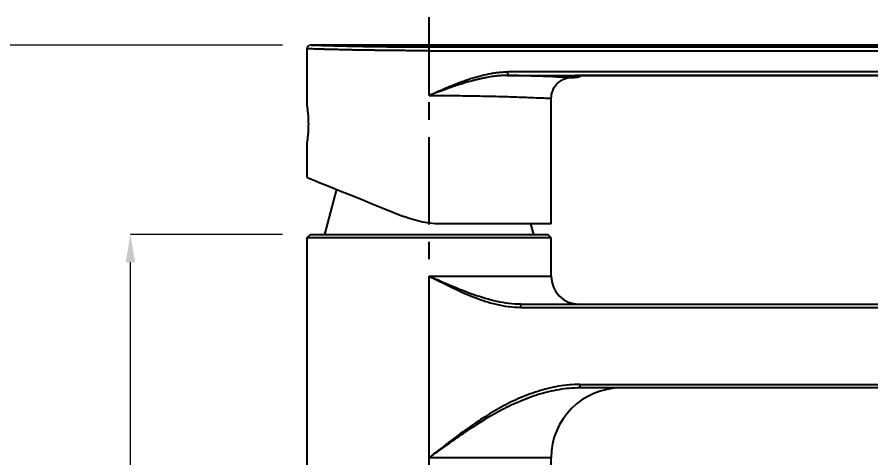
# Model space of a CAD drawing. Extents: x 77 to 788, y 36 to 557.
# Drawn here: x 194.9 to 317.2, y 342.3 to 405.5 of the extents above; entities that cross this region are included whole.
import ezdxf

# ---------------------------------------------------------------- set-up
doc = ezdxf.new("R2010")
doc.units = 0
doc.header["$LTSCALE"] = 10
doc.header["$MEASUREMENT"] = 0
doc.header["$PDMODE"] = 3
doc.header["$PDSIZE"] = -10
doc.linetypes.add('CENTER', pattern=[2, 1.25, -0.25, 0.25, -0.25])
doc.layers.get('0').update_dxf_attribs({"linetype": 'CONTINUOUS'})
doc.layers.get('DEFPOINTS').update_dxf_attribs({"linetype": 'CONTINUOUS'})
doc.styles.add('Daelim Dimension', font='NanumGothic.ttf')
doc.dimstyles.new('DEFAULT', dxfattribs={"dimscale": 2, "dimtxt": 2, "dimasz": 2, "dimexe": 0, "dimexo": 2, "dimgap": 1, "dimtad": 1, "dimdec": 0, "dimzin": 9, "dimdsep": 46, "dimtxsty": 'Daelim Dimension', "dimcen": 0.5, "dimclrd": 5, "dimclre": 5, "dimclrt": 256, "dimadec": 1, "dimazin": 0, "dimtfac": 1, "dimtdec": 0, "dimtix": 1, "dimtmove": 0, "dimatfit": 3, "dimfxl": 0, "dimtolj": 1, "dimtzin": 1, "dimlwd": 9, "dimlwe": 9, "dimarcsym": 0})

# ---------------------------------------------------------------- blocks, each defined once
blk = doc.blocks.new('*D34')
at = {"color": 5, "lineweight": 9, "ltscale": 0.5}
for p, q in [((232.93, 374.32), (211.13, 374.32)), ((211.13, 251.32), (211.13, 370.32)), ((227.23, 247.32), (211.13, 247.32))]:
    blk.add_line(p, q, dxfattribs=at)
at = {"color": 5, "ltscale": 0.5}
for points in [[(210.46, 370.32), (211.8, 370.32), (211.13, 374.32)], [(210.46, 251.32), (211.8, 251.32), (211.13, 247.32)]]:
    blk.add_solid(points, dxfattribs=at)
at = {"layer": 'DEFPOINTS', "color": 0, "ltscale": 0.5}
for p in [(211.13, 374.32), (236.93, 374.32), (231.23, 247.32)]:
    blk.add_point(p, dxfattribs=at)
at = {"color": 7, "lineweight": -3, "ltscale": 0.5, "insert": (203.74, 310.82), "char_height": 10, "attachment_point": 5, "rotation": 90, "style": 'Daelim Dimension'}
blk.add_mtext('\\A1;127', dxfattribs=at)
blk = doc.blocks.new('*D35')
at = {"color": 5, "lineweight": 9, "ltscale": 0.5}
for p, q in [((232.91, 401.42), (185.47, 401.42)), ((185.47, 251.32), (185.47, 397.42)), ((219.83, 247.32), (185.47, 247.32))]:
    blk.add_line(p, q, dxfattribs=at)
at = {"color": 5, "ltscale": 0.5}
for points in [[(184.81, 397.42), (186.14, 397.42), (185.47, 401.42)], [(184.81, 251.32), (186.14, 251.32), (185.47, 247.32)]]:
    blk.add_solid(points, dxfattribs=at)
at = {"layer": 'DEFPOINTS', "color": 0, "ltscale": 0.5}
for p in [(185.47, 401.42), (236.91, 401.42), (223.83, 247.32)]:
    blk.add_point(p, dxfattribs=at)
at = {"color": 7, "lineweight": -3, "ltscale": 0.5, "insert": (178.09, 324.37), "char_height": 10, "attachment_point": 5, "rotation": 90, "style": 'Daelim Dimension'}
blk.add_mtext('\\A1;154', dxfattribs=at)

msp = doc.modelspace()

# ---------------------------------------------------------------- linework, layer by layer
at = {"color": 1, "linetype": 'CENTER'}
msp.add_line((253.93, 235.75), (253.93, 405.46), dxfattribs=at)
at = {"color": 7, "linetype": 'Continuous', "lineweight": 25}
for p, q in [((236.78, 401.39), (236.76, 401.39)), ((339.66, 401.42), (236.91, 401.42)), ((236.43, 400.98), (236.43, 392.77)), ((339.91, 401.14), (253.93, 401.14)), ((253.93, 394.23), (253.93, 400.64)), ((253.93, 400.64), (339.91, 400.64)), ((339.91, 397.6), (265.21, 397.6)), ((265.21, 397.1), (339.91, 397.1)), ((274.43, 396.82), (274.73, 396.82)), ((277.59, 397.09), (315.21, 397.09)), ((315.21, 397.09), (277.63, 397.09)), ((315.21, 397.09), (315.21, 397.09)), ((271.43, 375.82), (271.43, 393.82)), ((236.43, 387.47), (236.43, 382.5)), ((240.66, 380.79), (238.93, 374.32)), ((271.43, 375.82), (255.87, 375.82)), ((268.93, 374.32), (268.53, 375.82)), ((236.93, 374.32), (236.43, 373.82)), ((236.43, 373.82), (236.43, 298.06)), ((253.93, 373.82), (236.43, 373.82)), ((236.93, 374.32), (253.93, 374.32)), ((253.93, 374.32), (270.93, 374.32)), ((271.43, 373.82), (253.93, 373.82)), ((271.43, 373.82), (270.93, 374.32)), ((271.43, 368.32), (271.43, 373.82)), ((253.93, 342.32), (253.93, 368.32)), ((267.09, 363.82), (267.09, 364.32)), ((267.09, 364.32), (372.93, 364.32)), ((372.93, 363.82), (267.09, 363.82)), ((275.54, 352.82), (275.54, 352.32)), ((275.54, 352.82), (372.93, 352.82)), ((348.67, 352.32), (275.54, 352.32)), ((271.43, 258.48), (271.43, 342.32))]:
    msp.add_line(p, q, dxfattribs=at)
at = {"color": 8, "linetype": 'Continuous', "lineweight": 25}
for p, q in [((253.93, 368.32), (271.43, 368.32)), ((271.43, 342.32), (253.93, 342.32))]:
    msp.add_line(p, q, dxfattribs=at)
at = {"color": 7, "linetype": 'Continuous', "lineweight": 25, "flags": 128}
msp.add_lwpolyline([(236.43, 382.5), (236.5, 382.47), (236.71, 382.38), (237.07, 382.24), (237.56, 382.04), (238.19, 381.78), (238.95, 381.48), (239.83, 381.12), (240.83, 380.72), (241.93, 380.27), (243.13, 379.79), (244.42, 379.27), (245.79, 378.71), (247.23, 378.13), (248.72, 377.53), (250.25, 376.91)], dxfattribs=at)
at = {"color": 7, "linetype": 'Continuous', "lineweight": 25}
for centre, radius, start, end in [((275.43, 368.32), 4, 180, 270), ((281.43, 342.32), 10, 90, 180)]:
    msp.add_arc(centre, radius, start, end, dxfattribs=at)
for points, knots in [([(236.76, 401.39), (236.71, 401.37), (236.62, 401.32), (236.51, 401.2), (236.44, 401.06), (236.43, 400.96), (236.43, 400.91)], [0, 0, 0, 0, 0.254598, 0.514151, 0.766273, 1, 1, 1, 1]), ([(253.93, 401.14), (253.8, 401.14), (253.54, 401.14), (253.15, 401.14), (252.76, 401.14), (252.38, 401.14), (252, 401.14), (251.61, 401.14), (251.24, 401.14), (250.86, 401.14), (250.48, 401.15), (250.11, 401.15), (249.74, 401.15), (249.37, 401.16), (249.01, 401.16), (248.65, 401.16), (248.29, 401.17), (247.93, 401.17), (247.58, 401.18), (247.24, 401.18), (246.89, 401.18), (246.55, 401.19), (246.21, 401.19), (245.88, 401.2), (245.55, 401.2), (245.23, 401.21), (244.91, 401.22), (244.59, 401.22), (244.28, 401.23), (243.97, 401.23), (243.67, 401.24), (243.37, 401.24), (243.08, 401.25), (242.8, 401.26), (242.52, 401.26), (242.24, 401.27), (241.66, 401.28), (240.82, 401.3), (239.82, 401.33), (238.96, 401.35), (238.29, 401.37), (237.7, 401.39), (237.4, 401.4), (237.25, 401.41), (237.2, 401.41), (237.14, 401.41), (237.07, 401.41), (237, 401.42), (236.94, 401.42), (236.93, 401.42), (236.93, 401.42)], [0, 0, 0, 0, 0.0146074, 0.0291734, 0.0437004, 0.0581905, 0.0726457, 0.0870678, 0.1014586, 0.1158198, 0.130153, 0.1444597, 0.1587413, 0.1729991, 0.1872345, 0.2014487, 0.2156429, 0.2298182, 0.2439758, 0.2581167, 0.2722426, 0.2863553, 0.300457, 0.3145495, 0.3286349, 0.3427153, 0.3567929, 0.3708696, 0.3849476, 0.3990265, 0.4131043, 0.4271792, 0.4412493, 0.4553126, 0.4693674, 0.483412, 0.4974448, 0.5602023, 0.6224948, 0.685024, 0.7476981, 0.7962014, 0.8729444, 0.8767407, 0.8853085, 0.8986622, 0.9168166, 0.9397766, 0.9675238, 1, 1, 1, 1]), ([(253.93, 400.64), (253.79, 400.64), (253.5, 400.64), (253.07, 400.64), (252.62, 400.64), (252.16, 400.64), (251.68, 400.64), (251.2, 400.64), (250.71, 400.65), (250.2, 400.65), (249.69, 400.66), (249.17, 400.66), (248.64, 400.66), (248.1, 400.67), (247.56, 400.68), (247.01, 400.68), (246.46, 400.69), (245.9, 400.7), (245.35, 400.71), (244.79, 400.71), (244.23, 400.72), (243.68, 400.73), (243.14, 400.74), (242.6, 400.75), (242.06, 400.77), (241.4, 400.78), (240.64, 400.8), (239.84, 400.82), (239.14, 400.83), (238.53, 400.85), (238.02, 400.86), (237.59, 400.88), (237.24, 400.89), (236.96, 400.9), (236.75, 400.91), (236.6, 400.91), (236.5, 400.92), (236.44, 400.92), (236.43, 400.92), (236.43, 400.92)], [0, 0, 0, 0, 0.015382, 0.031238, 0.04757, 0.064376, 0.081658, 0.099415, 0.117646, 0.136353, 0.155535, 0.175192, 0.195324, 0.215931, 0.237013, 0.258571, 0.280603, 0.30311, 0.326093, 0.349551, 0.373484, 0.397892, 0.422775, 0.448133, 0.473966, 0.500275, 0.548784, 0.595615, 0.640768, 0.684244, 0.726041, 0.766159, 0.8046, 0.841362, 0.876446, 0.909852, 0.941579, 0.971629, 1, 1, 1, 1]), ([(253.93, 400.64), (253.93, 400.69), (253.93, 400.82), (253.93, 400.99), (253.93, 401.11), (253.93, 401.13), (253.93, 401.14)], [0.0936609, 0.0936609, 0.0936609, 0.0936609, 0.292042, 0.4911706, 0.6902992, 0.8894278, 0.8894278, 0.8894278, 0.8894278]), ([(253.93, 394.23), (254.2, 394.35), (254.73, 394.6), (255.54, 394.96), (256.33, 395.3), (257.12, 395.63), (257.88, 395.93), (258.63, 396.22), (259.35, 396.47), (260.29, 396.78), (261.42, 397.11), (262.54, 397.35), (263.4, 397.48), (264.02, 397.55), (264.62, 397.6), (265.01, 397.6), (265.21, 397.6)], [0, 0, 0, 0, 0.075017, 0.149064, 0.222151, 0.294289, 0.364705, 0.429926, 0.495669, 0.558351, 0.680507, 0.793423, 0.847525, 0.899922, 0.950712, 1, 1, 1, 1]), ([(265.21, 397.1), (265.09, 397.1), (264.86, 397.1), (264.5, 397.09), (264.12, 397.06), (263.73, 397.03), (263.33, 396.98), (262.91, 396.93), (262.48, 396.86), (262.03, 396.78), (261.57, 396.68), (261.11, 396.58), (260.63, 396.46), (259.9, 396.27), (258.74, 395.94), (257.46, 395.52), (256.22, 395.08), (255.14, 394.68), (254.35, 394.39), (253.93, 394.23)], [0, 0, 0, 0, 0.029596, 0.060542, 0.092808, 0.12637, 0.161211, 0.197322, 0.234698, 0.273309, 0.313119, 0.354091, 0.39619, 0.439391, 0.547303, 0.703893, 0.785241, 0.884009, 1, 1, 1, 1]), ([(265.21, 397.1), (265.21, 397.1), (265.21, 397.13), (265.21, 397.24), (265.21, 397.42), (265.21, 397.54), (265.21, 397.6)], [0.1770661, 0.1770661, 0.1770661, 0.1770661, 0.3332443, 0.4894291, 0.6456139, 0.8017988, 0.8017988, 0.8017988, 0.8017988]), ([(271.43, 393.79), (271.47, 394.18), (271.52, 394.76), (271.9, 395.47), (272.29, 395.96), (272.78, 396.35), (273.49, 396.72), (274.07, 396.78), (274.46, 396.82)], [0, 0, 0, 0, 0.239263, 0.368335, 0.500047, 0.631755, 0.760804, 1, 1, 1, 1]), ([(277.63, 397.09), (277.16, 397.09), (276.22, 397.09), (274.91, 397.07), (273.78, 397.05), (272.9, 397.02), (272.59, 397), (272.45, 396.99)], [0, 0, 0, 0, 0.208518, 0.4141419, 0.6177723, 0.8212652, 1, 1, 1, 1]), ([(272.53, 396.99), (272.52, 396.99), (272.5, 396.98), (272.56, 396.99), (272.61, 396.99)], [0, 0, 0, 0, 0.229625, 1, 1, 1, 1]), ([(272.54, 396.99), (272.54, 396.99), (272.53, 396.99), (272.56, 396.99), (272.58, 396.99)], [0, 0, 0, 0, 0.104773, 1, 1, 1, 1]), ([(274.72, 396.82), (274.89, 396.83), (275.24, 396.86), (275.59, 396.97), (275.74, 397.08), (275.74, 397.08)], [0, 0, 0, 0, 0.482984, 0.996118, 1, 1, 1, 1]), ([(253.93, 394.23), (254.98, 394.23), (257.19, 394.22), (259.88, 394.18), (261.99, 394.14), (263.98, 394.1), (265.82, 394.04), (267.38, 393.99), (268.78, 393.93), (270.17, 393.88), (271.19, 393.83), (271.43, 393.82), (271.43, 393.82), (271.43, 393.82)], [0.009724, 0.009724, 0.009724, 0.009724, 0.0658329, 0.1278488, 0.1588568, 0.1898647, 0.2518806, 0.2828885, 0.3138965, 0.3759123, 0.4379282, 0.4999441, 0.5001648, 0.5001648, 0.5001648, 0.5001648]), ([(236.43, 392.77), (236.43, 392.77), (236.43, 392.75), (236.44, 392.68), (236.45, 392.63), (236.47, 392.5), (236.48, 392.42), (236.5, 392.23), (236.52, 392.11), (236.54, 391.87), (236.55, 391.74), (236.58, 391.45), (236.59, 391.29), (236.61, 390.98), (236.62, 390.81), (236.63, 390.47), (236.63, 390.29), (236.63, 389.95), (236.63, 389.77), (236.62, 389.43), (236.61, 389.27), (236.59, 388.95), (236.58, 388.79), (236.56, 388.5), (236.54, 388.37), (236.52, 388.12), (236.5, 388.01), (236.48, 387.82), (236.47, 387.74), (236.45, 387.6), (236.44, 387.55), (236.43, 387.49), (236.43, 387.47), (236.43, 387.47)], [0, 0, 0, 0, 0.0625, 0.0625, 0.125, 0.125, 0.1875, 0.1875, 0.25, 0.25, 0.3125, 0.3125, 0.375, 0.375, 0.4375, 0.4375, 0.5, 0.5, 0.5625, 0.5625, 0.625, 0.625, 0.6875, 0.6875, 0.75, 0.75, 0.8125, 0.8125, 0.875, 0.875, 0.9375, 0.9375, 1, 1, 1, 1]), ([(255.87, 375.82), (254.91, 375.82), (253.95, 375.91), (252.54, 376.19), (252.07, 376.3), (251.15, 376.57), (250.69, 376.73), (250.25, 376.91)], [0, 0, 0, 0, 0.5, 0.5, 0.75, 0.75, 1, 1, 1, 1]), ([(267.09, 364.32), (265.93, 364.32), (264.79, 364.48), (262.54, 364.96), (261.43, 365.3), (259.25, 366.06), (258.17, 366.48), (256.57, 367.16), (256.04, 367.38), (255.25, 367.73), (254.99, 367.85), (254.46, 368.08), (254.19, 368.2), (253.93, 368.32)], [0, 0, 0, 0, 0.25, 0.25, 0.5, 0.5, 0.75, 0.75, 0.875, 0.875, 0.9375, 0.9375, 1, 1, 1, 1]), ([(267.09, 363.82), (265.91, 363.82), (264.75, 363.99), (263.04, 364.39), (262.47, 364.55), (261.36, 364.91), (260.81, 365.11), (259.17, 365.75), (258.11, 366.23), (256.01, 367.25), (254.97, 367.78), (253.93, 368.32)], [0, 0, 0, 0, 0.25, 0.25, 0.375, 0.375, 0.5, 0.5, 0.75, 0.75, 1, 1, 1, 1]), ([(275.54, 352.82), (274.51, 352.82), (273.49, 352.73), (271.49, 352.39), (270.5, 352.14), (269.03, 351.68), (268.54, 351.51), (267.58, 351.15), (267.11, 350.95), (265.72, 350.33), (264.81, 349.87), (263.04, 348.88), (262.17, 348.35), (260.47, 347.23), (259.63, 346.65), (257.97, 345.45), (257.16, 344.83), (255.94, 343.89), (255.54, 343.58), (254.73, 342.95), (254.33, 342.63), (253.93, 342.32)], [0, 0, 0, 0, 0.125, 0.125, 0.25, 0.25, 0.3125, 0.3125, 0.375, 0.375, 0.5, 0.5, 0.625, 0.625, 0.75, 0.75, 0.875, 0.875, 0.9375, 0.9375, 1, 1, 1, 1]), ([(275.54, 352.32), (274.52, 352.32), (273.52, 352.23), (271.53, 351.9), (270.55, 351.66), (269.1, 351.21), (268.62, 351.05), (267.67, 350.69), (267.2, 350.5), (265.82, 349.91), (264.91, 349.46), (262.26, 348.04), (260.55, 346.97), (258.04, 345.26), (257.21, 344.68), (255.97, 343.8), (255.56, 343.51), (254.75, 342.91), (254.33, 342.61), (253.93, 342.32)], [0, 0, 0, 0, 0.125, 0.125, 0.25, 0.25, 0.3125, 0.3125, 0.375, 0.375, 0.5, 0.5, 0.75, 0.75, 0.875, 0.875, 0.9375, 0.9375, 1, 1, 1, 1])]:
    msp.add_open_spline(points, degree=3, knots=knots, dxfattribs=at)
at = {"color": 8, "linetype": 'Continuous', "lineweight": 25}
for points, knots in [([(274.43, 396.82), (274.43, 396.82), (274.48, 396.82), (274.3, 396.82), (273.86, 396.84), (273.09, 396.87), (272.03, 396.91), (270.68, 396.95), (269.07, 397), (267.26, 397.06), (265.89, 397.09), (265.21, 397.1)], [0, 0, 0, 0, 0.001559, 0.12441, 0.248201, 0.373754, 0.498767, 0.624602, 0.751127, 0.875894, 1, 1, 1, 1]), ([(272.45, 396.99), (272.42, 396.99), (272.21, 396.97), (272.14, 396.95), (272.21, 396.92), (272.54, 396.91), (272.71, 396.9)], [0, 0, 0, 0, 0.038247, 0.359916, 0.680261, 1, 1, 1, 1]), ([(272.71, 396.9), (272.85, 396.9), (273.06, 396.91), (273.24, 397), (273.3, 397.03)], [0, 0, 0, 0, 0.717236, 1, 1, 1, 1]), ([(272.71, 396.9), (273.02, 396.89), (273.64, 396.86), (274.27, 396.84), (274.63, 396.82), (274.78, 396.82), (274.73, 396.82), (274.73, 396.82)], [0, 0, 0, 0, 0.250729, 0.499815, 0.748681, 0.998029, 1, 1, 1, 1]), ([(331.9, 396.82), (331.9, 396.82), (331.95, 396.82), (331.77, 396.82), (331.34, 396.84), (330.6, 396.86), (329.62, 396.89), (328.39, 396.92), (326.94, 396.96), (325.29, 396.99), (323.47, 397.03), (321.51, 397.06), (319.46, 397.08), (317.35, 397.09), (315.92, 397.09), (315.21, 397.09)], [0, 0, 0, 0, 0.0025446, 0.0869441, 0.1716346, 0.2559766, 0.3397321, 0.4235075, 0.5065194, 0.5893741, 0.6720662, 0.7546358, 0.836955, 0.9187331, 1, 1, 1, 1])]:
    msp.add_open_spline(points, degree=3, knots=knots, dxfattribs=at)

# ---------------------------------------------------------------- dimensions: what is measured, and where the dimension line sits
at = {"color": 7, "lineweight": -3, "ltscale": 0.5}
dim = msp.add_linear_dim(base=(185.47, 401.42), p1=(223.83, 247.32), p2=(236.91, 401.42), angle=90, text='154', dimstyle='DEFAULT', override={"dimtxt": 5, "dimclrt": 7}, dxfattribs=at)
dim.commit()
dim.dimension.update_dxf_attribs({"geometry": '*D35', "text_midpoint": (178.09, 324.37)})
dim = msp.add_linear_dim(base=(211.13, 374.32), p1=(231.23, 247.32), p2=(236.93, 374.32), angle=90, dimstyle='DEFAULT', override={"dimtxt": 5, "dimclrt": 7}, dxfattribs=at)
dim.commit()
dim.dimension.update_dxf_attribs({"geometry": '*D34', "text_midpoint": (203.74, 310.82)})

doc.saveas('drawing.dxf')
